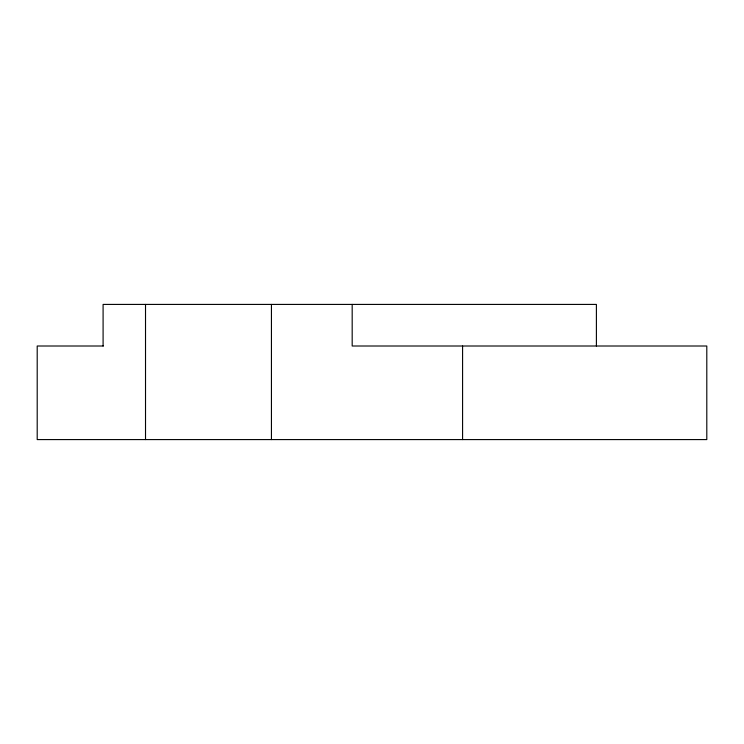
<?xml version="1.0" encoding="UTF-8"?>
<svg xmlns="http://www.w3.org/2000/svg" width="744" height="744" viewBox="0 0 744 744"><rect width="100%" height="100%" fill="white"/><g stroke="black" fill="none" stroke-linecap="round" stroke-linejoin="round"><path stroke-width="1.12" d="M103.323 346.007L37.2 346.007L37.2 439.583L706.8 439.583L706.8 346.007L352.182 346.007L352.182 304.417M596.4 346.007L596.4 304.417L103.091 304.417L103.091 346.007M462.582 346.007L462.582 439.583M271.439 304.417L271.439 439.583M145.517 304.417L145.517 439.583"/></g></svg>
